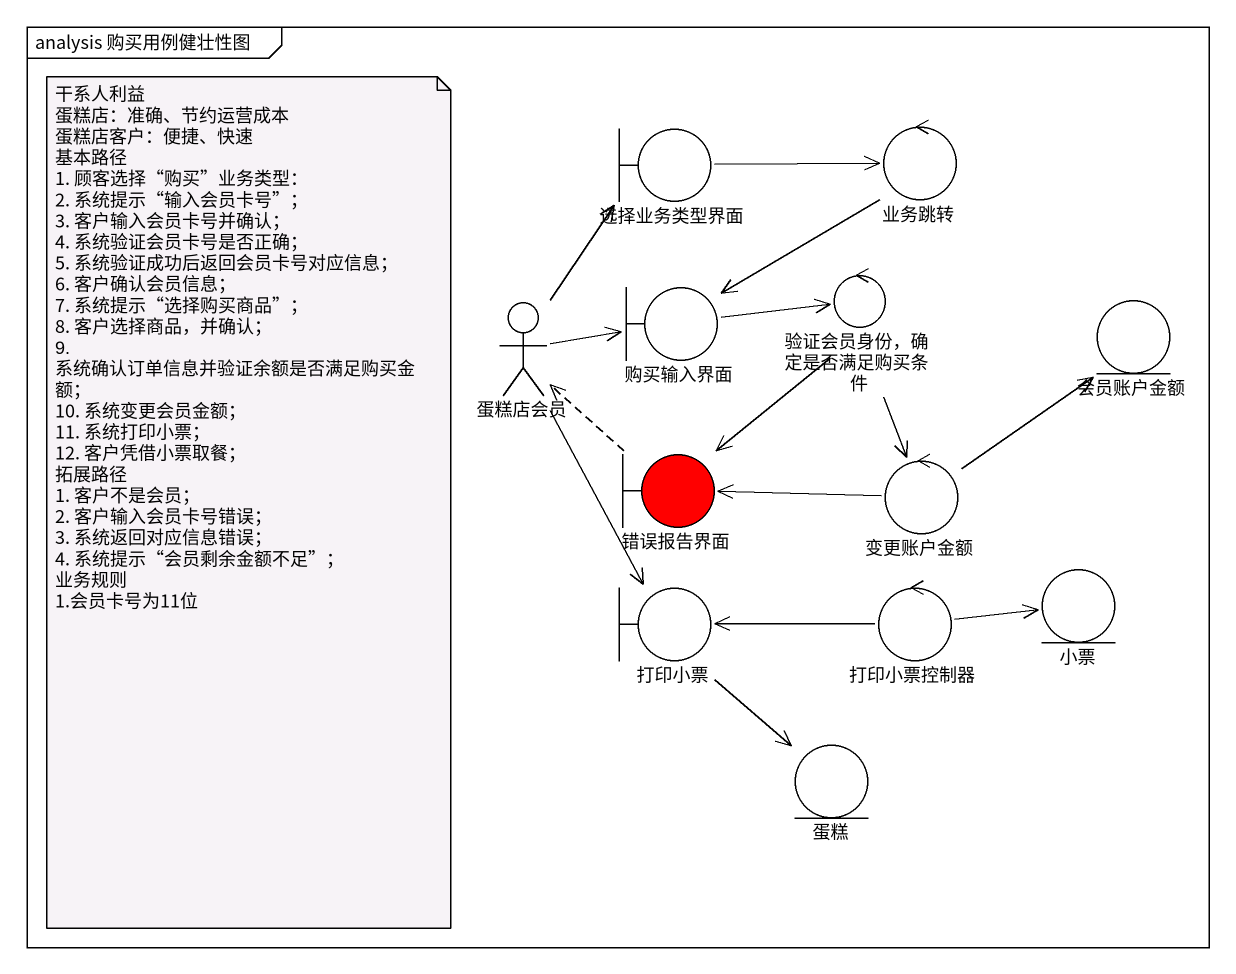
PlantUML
@startuml
mainframe analysis 购买用例健壮性图
boundary 选择业务类型界面
control 业务跳转
actor 蛋糕店会员
boundary 购买输入界面
control "验证会员身份，确定是否满足购买条件" as 验证会员身份_确定是否满足购买条件
entity 会员账户金额
boundary 错误报告界面 #FF0000
control 变更账户金额
boundary 打印小票
control 打印小票控制器
entity 小票
entity 蛋糕
选择业务类型界面 -right-> 业务跳转
业务跳转 --> 购买输入界面
蛋糕店会员 -up-> 选择业务类型界面
蛋糕店会员 -right-> 购买输入界面
蛋糕店会员 --> 打印小票
购买输入界面 -right-> 验证会员身份_确定是否满足购买条件
验证会员身份_确定是否满足购买条件 --> 错误报告界面
验证会员身份_确定是否满足购买条件 --> 变更账户金额
错误报告界面 .up.> 蛋糕店会员
变更账户金额 -up-> 会员账户金额
变更账户金额 -left-> 错误报告界面
打印小票 --> 蛋糕
打印小票控制器 -left-> 打印小票
打印小票控制器 -right-> 小票
note as N1
  干系人利益
  蛋糕店：准确、节约运营成本
  蛋糕店客户：便捷、快速
  基本路径
  1. 顾客选择“购买”业务类型：
  2. 系统提示“输入会员卡号”；
  3. 客户输入会员卡号并确认；
  4. 系统验证会员卡号是否正确；
  5. 系统验证成功后返回会员卡号对应信息；
  6. 客户确认会员信息；
  7. 系统提示“选择购买商品”；
  8. 客户选择商品，并确认；
  9. 系统确认订单信息并验证余额是否满足购买金额；
  10. 系统变更会员金额；
  11. 系统打印小票；
  12. 客户凭借小票取餐；
  拓展路径
  1. 客户不是会员；
  2. 客户输入会员卡号错误；
  3. 系统返回对应信息错误；
  4. 系统提示“会员剩余金额不足”；
  业务规则
  1.会员卡号为11位
end note
@enduml
